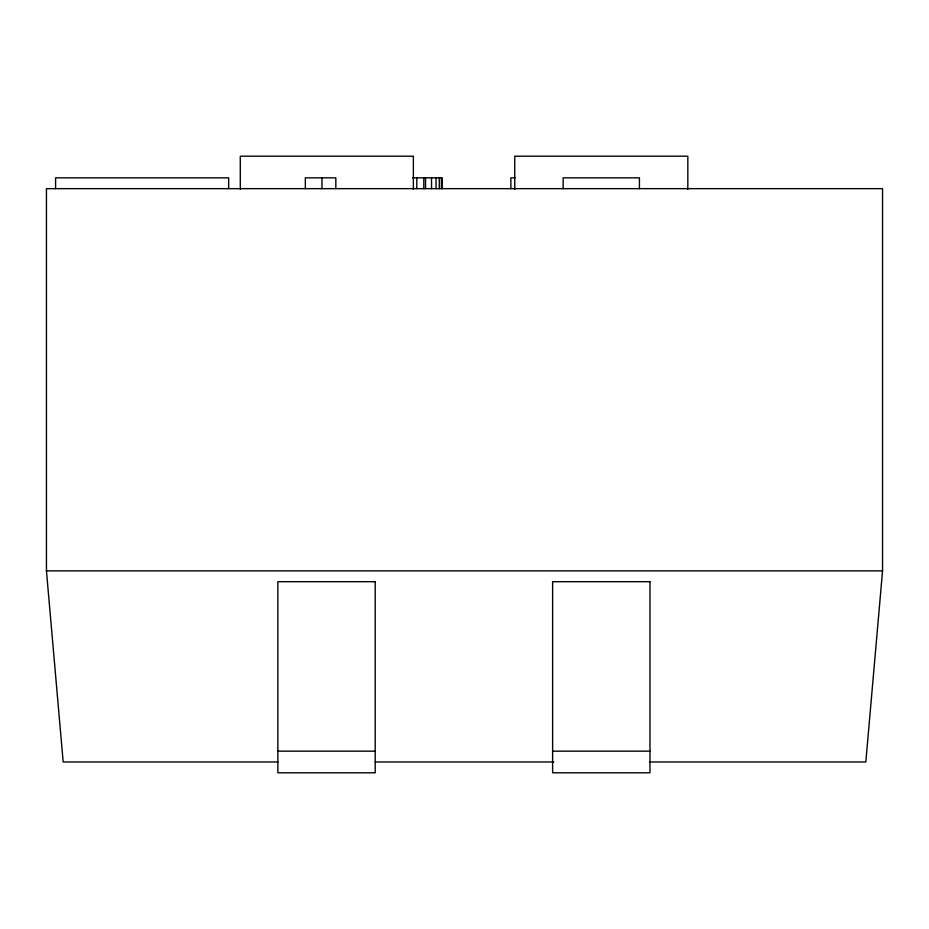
<?xml version="1.0" encoding="UTF-8"?>
<svg xmlns="http://www.w3.org/2000/svg" width="929" height="929" viewBox="0 0 929 929"><rect width="100%" height="100%" fill="white"/><g stroke="black" fill="none" stroke-linecap="round" stroke-linejoin="round"><path stroke-width="1.39" d="M277.992 761.977L63.172 761.977L46.45 570.87L46.45 188.657L882.55 188.657L882.55 570.87L865.828 761.977L649.557 761.977M412.639 177.834L442.216 177.834L442.216 188.657M515.026 177.834L510.869 177.834L510.869 188.657M46.45 570.87L882.55 570.87M277.852 751.166L375.211 751.166M552.616 751.166L649.975 751.166M375.235 761.977L553.765 761.977M687.832 189.377L687.832 156.2L514.759 156.2L514.759 189.377M639.431 188.657L639.431 177.834L563.16 177.834L563.16 188.657M441.38 177.834L441.38 188.657M439.289 177.834L439.289 188.657M436.061 177.834L436.061 188.657M431.532 177.834L431.532 188.657M425.528 177.834L425.528 188.657M423.787 177.834L423.787 188.657M416.784 177.834L416.784 188.657M413.359 189.377L413.359 156.2L240.286 156.2L240.286 189.377M335.833 188.657L335.833 177.834L305.327 177.834L305.327 188.657M321.968 177.834L321.968 188.657M228.673 188.657L228.673 177.834L55.601 177.834L55.601 188.657M375.211 581.693L277.852 581.693L277.852 772.8L375.211 772.8L375.211 581.693M649.975 581.693L552.616 581.693L552.616 772.8L649.975 772.8L649.975 581.693"/></g></svg>
